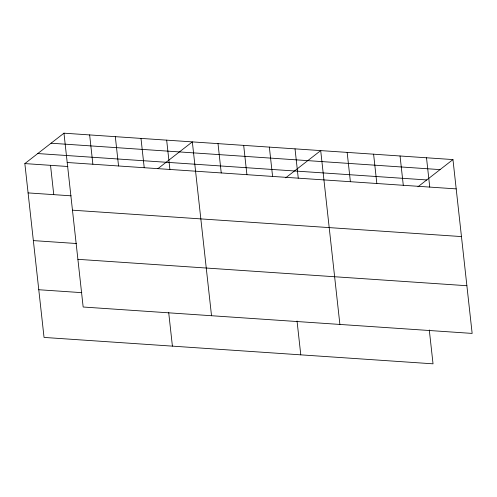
<?xml version="1.0" encoding="UTF-8"?>
<svg xmlns="http://www.w3.org/2000/svg" width="497" height="497" viewBox="0 0 497 497"><rect width="100%" height="100%" fill="white"/><g stroke="black" fill="none" stroke-linecap="round" stroke-linejoin="round"><path stroke-width="0.75" d="M429.296 329.977L433.036 363.823L44.04 337.426L24.85 163.588L63.964 133.177L452.96 159.574L472.15 333.412L83.161 307.016L63.964 133.177M157.909 168.651L192.333 141.887L211.523 315.725M285.694 177.814L320.702 150.597L339.892 324.435M417.946 186.791L452.96 159.574M51.061 143.211L440.05 169.607M37.76 153.554L426.749 179.945M67.201 162.494L456.196 188.885M24.85 163.588L67.89 166.507M28.087 192.904L71.127 195.824M72.469 210.188L461.458 236.578M33.349 240.598L76.395 243.518M77.892 259.322L466.882 285.719M38.778 289.732L81.819 292.658M426.507 157.779L429.743 187.089M400.054 155.983L403.291 185.294M373.601 154.188L376.838 183.505M347.154 152.393L350.391 181.709M295.025 148.858L298.262 178.168M297.038 321L300.778 354.846M269.355 147.112L272.592 176.429M243.679 145.373L246.916 174.689M218.009 143.627L221.246 172.944M166.663 140.148L169.899 169.458M168.669 312.29L172.409 346.136M140.986 138.402L144.223 167.719M115.316 136.663L118.553 165.979M89.64 134.917L92.877 164.234M50.526 165.333L53.757 194.644"/></g></svg>
